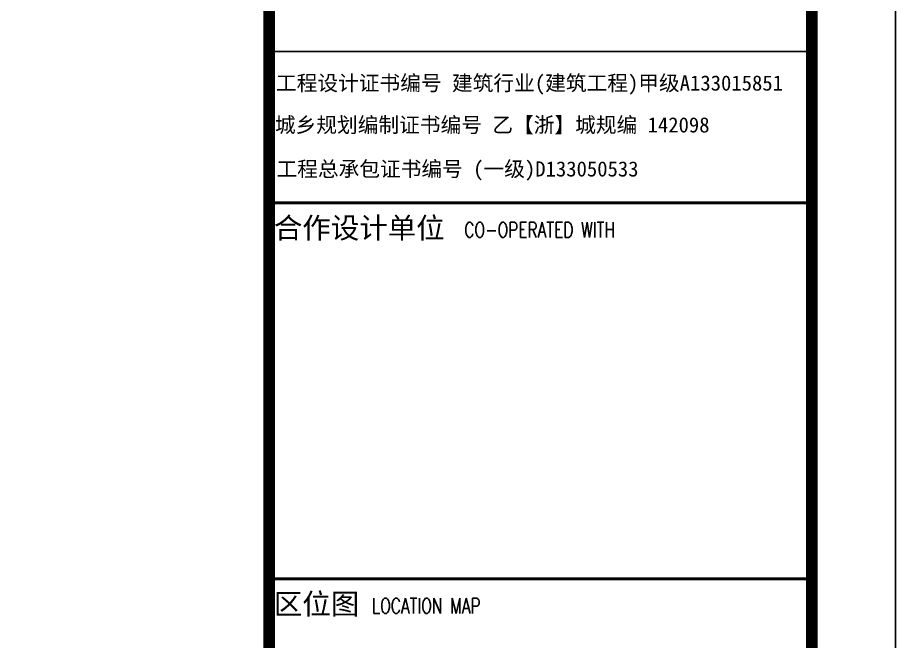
# Model space of a CAD drawing. Extents: x -248860 to 1018944, y -1060852 to 188626.
# Drawn here: x -71774 to -61262, y 133848 to 141314 of the extents above; entities that cross this region are included whole.
import ezdxf

# ---------------------------------------------------------------- set-up
doc = ezdxf.new("R2010")
doc.units = 0
doc.header["$LTSCALE"] = 1000
doc.header["$MEASUREMENT"] = 0
doc.layers.add('WALL', color=6, linetype='CONTINUOUS')
doc.layers.add('图框', color=4, linetype='CONTINUOUS')
doc.styles.add('iIcon2', font='')
doc.styles.add('MIMI-TKWZ', font='romanc.shx', dxfattribs={"width": 0.75, "oblique": 15, "bigfont": 'bigfont.shx'})
doc.styles.get('iIcon2').set_extended_font_data('SimSun')

# ---------------------------------------------------------------- blocks, each defined once
blk = doc.blocks.new('sadf f')
at = {"layer": '图框'}
blk.add_line((727350, 391177), (733850, 391177), dxfattribs=at)
blk.add_lwpolyline([(650751, 339863), (734851, 339863), (734851, 399263), (650751, 399263)], close=True, dxfattribs=at)
at = {"layer": '图框', "const_width": 140}
for points in [[(653251, 398263), (733851, 398263), (733851, 340863), (653251, 340863)], [(733851, 398263), (727351, 398263), (727351, 340863), (733851, 340863)]]:
    blk.add_lwpolyline(points, close=True, dxfattribs=at)
at = {"layer": '图框', "const_width": 35}
for points in [[(727351, 389363), (733851, 389363)], [(727351, 384863), (733851, 384863)]]:
    blk.add_lwpolyline(points, dxfattribs=at)
at = {"layer": '图框', "style": 'iIcon2'}
for s, height, p in [('工程设计证书编号 建筑行业(建筑工程)甲级A133015851', 181.8, (727433, 390707)), ('城乡规划编制证书编号 乙【浙】城规编 142098', 181.8, (727420, 390206)), ('工程总承包证书编号 (一级)D133050533', 181.8, (727439, 389679)), ('合作设计单位', 250, (727408, 388939)), ('区位图 ', 250, (727408, 384439))]:
    blk.add_text(s, height=height, dxfattribs=at).set_placement(p)
at = {"layer": '图框', "style": 'MIMI-TKWZ', "width": 0.75}
for s, p in [('CO-OPERATED WITH', (729688, 388951)), ('LOCATION MAP', (728583, 384451))]:
    blk.add_text(s, height=180, dxfattribs=at).set_placement(p)

msp = doc.modelspace()

# ---------------------------------------------------------------- block references
at = {"layer": 'WALL'}
msp.add_blockref('sadf f', (-796112.5, -250267.4), dxfattribs=at)

doc.saveas('drawing.dxf')
